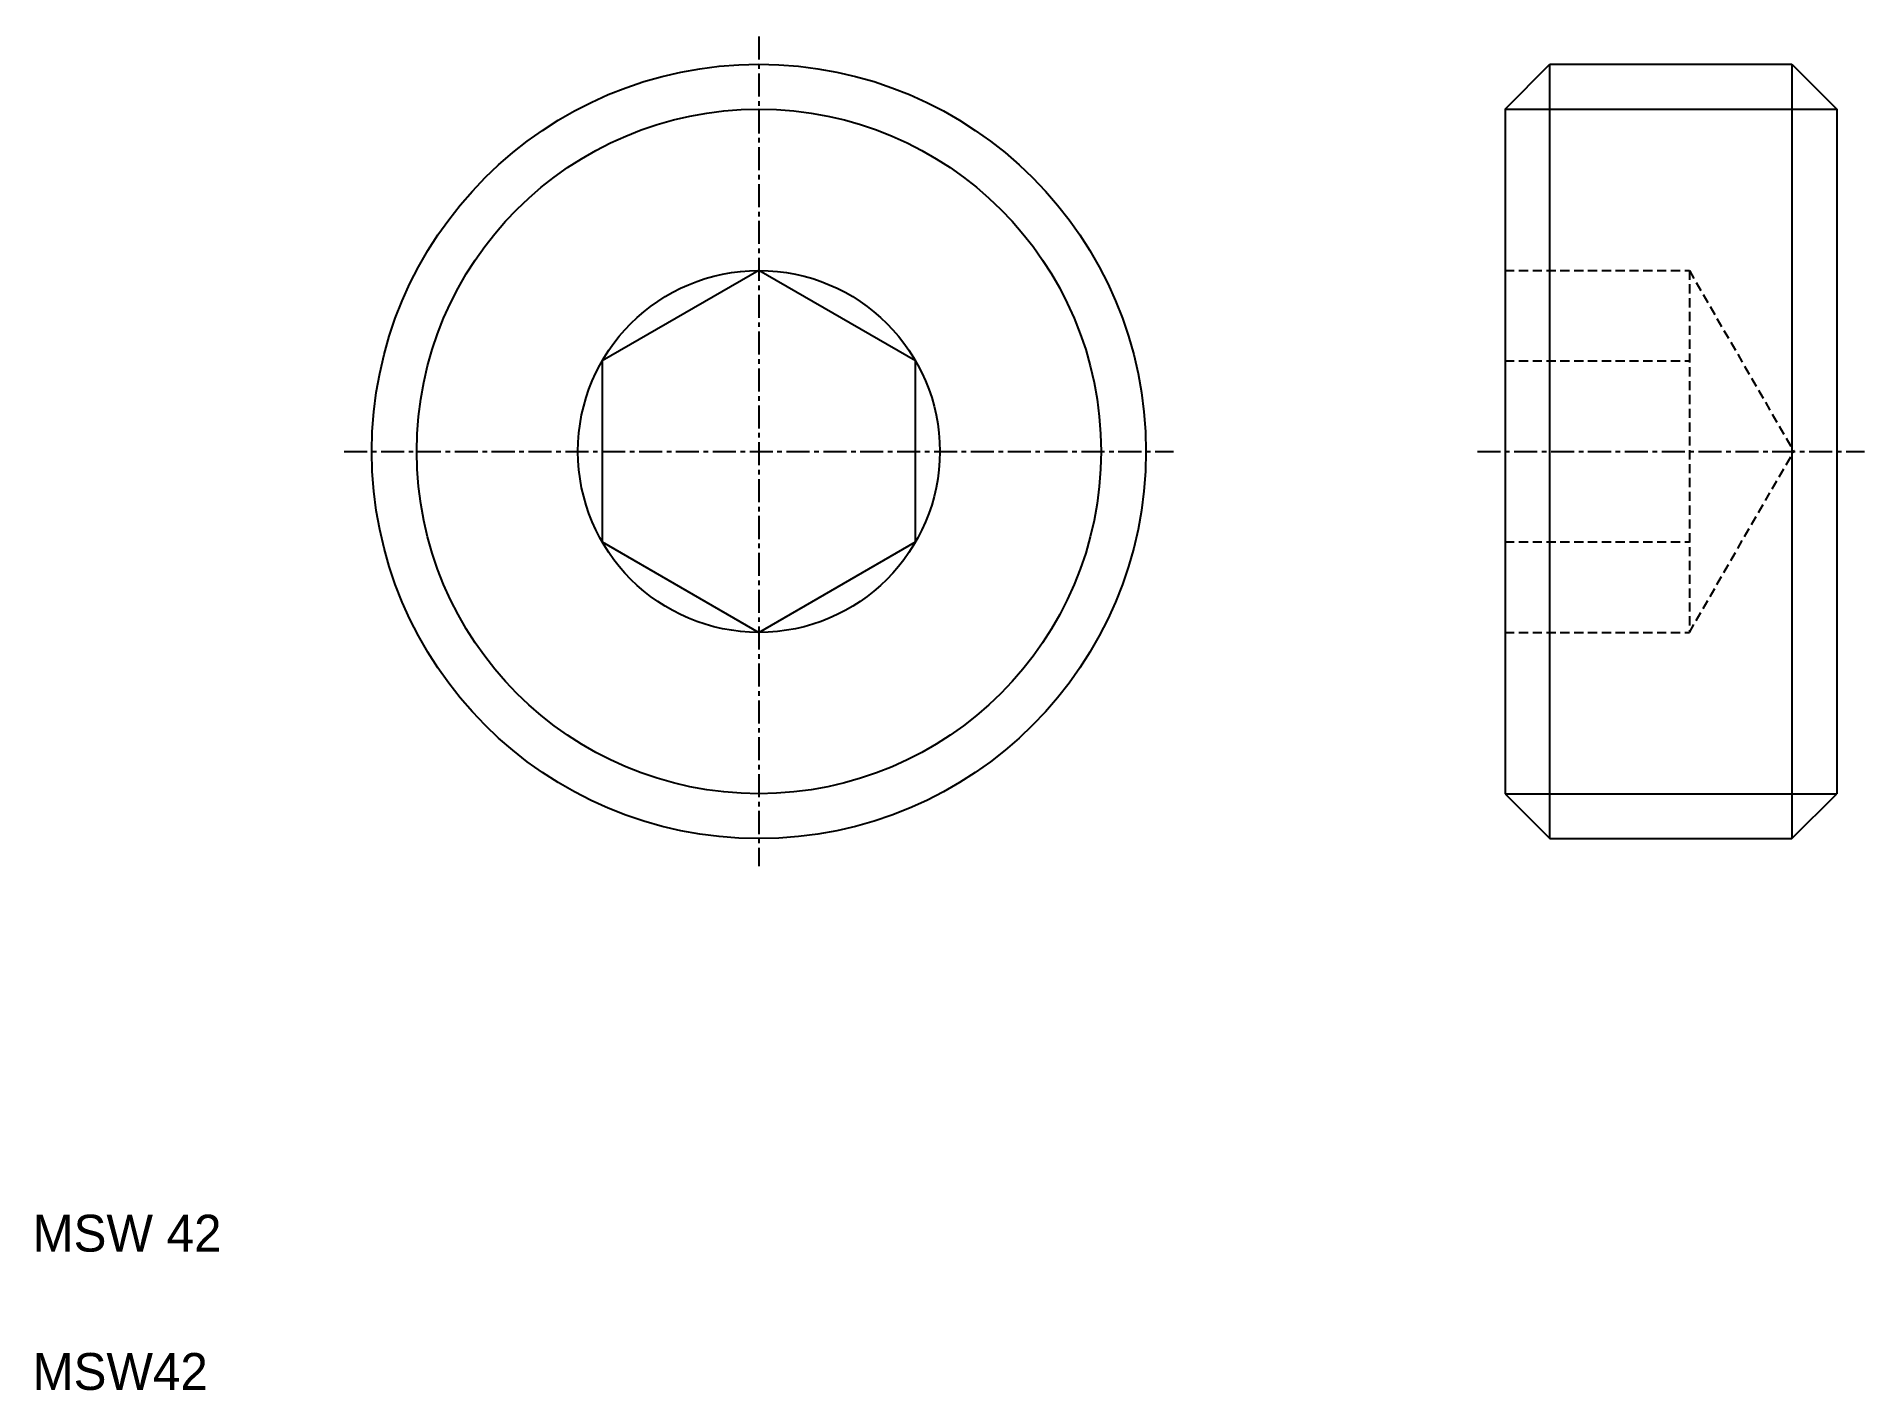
# Model space of a CAD drawing. Extents: x 5.2 to 104.4, y 5 to 78.4.
import ezdxf

# ---------------------------------------------------------------- set-up
doc = ezdxf.new("R2010")
doc.units = 0
doc.linetypes.add('CENTER', pattern=[2, 1.25, -0.25, 0.25, -0.25])
doc.linetypes.add('DASHED', pattern=[0.75, 0.5, -0.25])
doc.layers.get('0').update_dxf_attribs({"linetype": 'CONTINUOUS'})
doc.layers.add('CENTER', color=1, linetype='CENTER')

msp = doc.modelspace()

# ---------------------------------------------------------------- linework, layer by layer
at = {"color": 7, "linetype": 'CONTINUOUS'}
for p, q in [((84.889, 74.462), (87.324, 76.898)), ((87.324, 34.898), (87.324, 76.898)), ((87.324, 76.898), (100.453, 76.898)), ((100.453, 76.898), (100.453, 34.898)), ((100.453, 76.898), (102.889, 74.462)), ((84.889, 74.462), (84.889, 37.333)), ((102.889, 74.462), (102.889, 37.333)), ((44.409, 65.713), (35.909, 60.805)), ((52.909, 60.805), (44.409, 65.713)), ((48.659, 63.259), (48.659, 63.259)), ((50.784, 62.032), (50.784, 62.032)), ((35.909, 60.805), (35.909, 50.99)), ((52.909, 50.99), (52.909, 60.805)), ((35.909, 50.99), (44.409, 46.083)), ((44.409, 46.083), (52.909, 50.99)), ((84.889, 37.333), (87.324, 34.898)), ((100.453, 34.898), (102.889, 37.333)), ((87.324, 34.898), (100.453, 34.898))]:
    msp.add_line(p, q, dxfattribs=at)
at = {"color": 3, "linetype": 'CONTINUOUS'}
for p, q in [((84.889, 74.462), (102.889, 74.462)), ((84.889, 37.333), (102.889, 37.333))]:
    msp.add_line(p, q, dxfattribs=at)
at = {"color": 3, "linetype": 'DASHED'}
for p, q in [((84.889, 65.713), (94.889, 65.713)), ((94.889, 65.713), (94.889, 46.083)), ((94.889, 65.713), (100.555, 55.898)), ((84.889, 60.805), (94.889, 60.805)), ((94.889, 46.083), (100.555, 55.898)), ((84.889, 50.99), (94.889, 50.99)), ((84.889, 46.083), (94.889, 46.083))]:
    msp.add_line(p, q, dxfattribs=at)
at = {"color": 7, "linetype": 'CONTINUOUS'}
for radius in [21, 9.815]:
    msp.add_circle((44.409, 55.898), radius, dxfattribs=at)
at = {"color": 3, "linetype": 'CONTINUOUS'}
msp.add_circle((44.409, 55.898), 18.564, dxfattribs=at)
at = {"layer": 'CENTER', "color": 1, "linetype": 'CENTER'}
for p, q in [((44.409, 78.398), (44.409, 33.398)), ((21.909, 55.898), (66.909, 55.898)), ((83.389, 55.898), (104.389, 55.898))]:
    msp.add_line(p, q, dxfattribs=at)

# ---------------------------------------------------------------- texts
at = {"color": 7, "linetype": 'CONTINUOUS'}
for s, p in [('MSW 42', (5, 12.5)), ('MSW42', (5, 5))]:
    msp.add_text(s, height=2, dxfattribs=at).set_placement(p)

doc.saveas('drawing.dxf')
